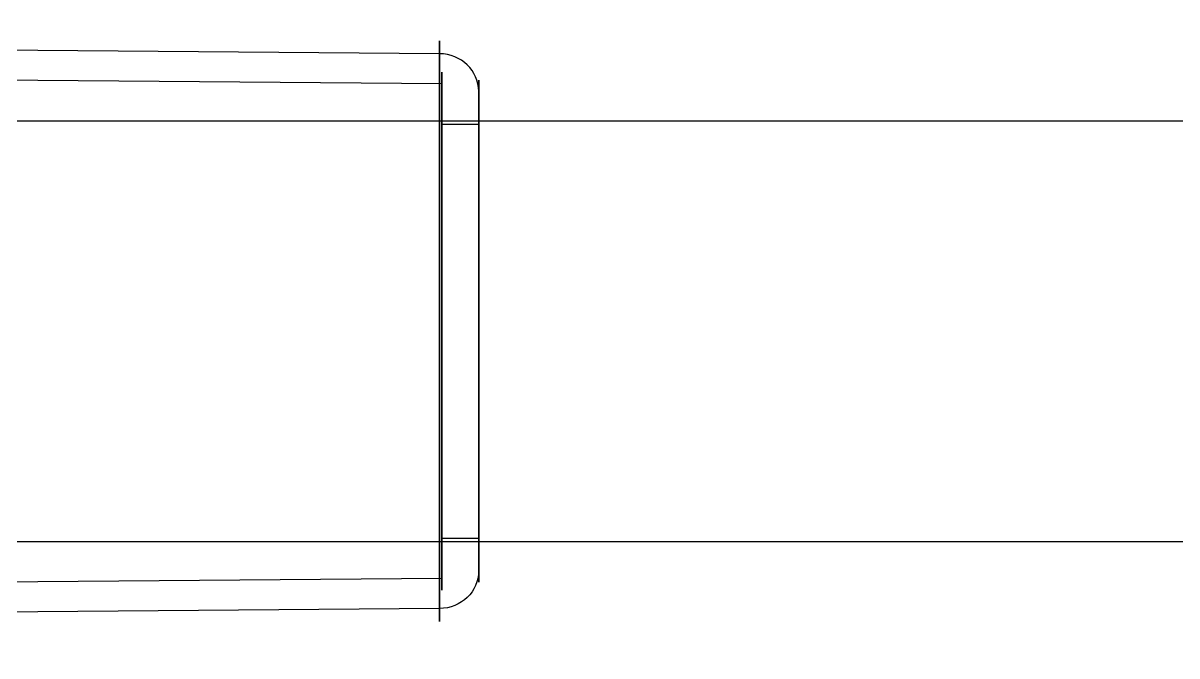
# Model space of a CAD drawing. Extents: x 0 to 702, y -13 to 12.
# Drawn here: x 43.88 to 87.75, y -13.12 to 10.96 of the extents above; entities that cross this region are included whole.
import ezdxf

# ---------------------------------------------------------------- set-up
doc = ezdxf.new("R2010")
doc.units = 0
doc.layers.get('0').update_dxf_attribs({"linetype": 'CONTINUOUS'})

# ---------------------------------------------------------------- blocks, each defined once
blk = doc.blocks.new('*U5')
for p, q in [((59.71309, 9.790029, 19.255103), (0, 10.287833, 19.409199)), ((59.71309, 9.790029, 19.255103), (0, 10.287833, 19.409199)), ((59.8, 8.644754, 18.900581), (9.519697, 9.06392, 19.030334)), ((59.8, 8.644754, 18.900581), (9.519697, 9.06392, 19.030334)), ((59.8, 7.116308, 18.427448), (61.2, 7.116308, 18.427448)), ((59.8, 7.116308, 18.427448), (61.2, 7.116308, 18.427448)), ((59.8, -8.645785, 13.548265), (61.2, -8.645785, 13.548265)), ((59.8, -8.645785, 13.548265), (61.2, -8.645785, 13.548265)), ((59.8, -10.17423, 13.075132), (9.519697, -10.593396, 12.945378)), ((59.8, -10.17423, 13.075132), (9.519697, -10.593396, 12.945378)), ((59.71309, -11.319505, 12.72061), (10.09981, -11.733111, 12.592578)), ((59.71309, -11.319505, 12.72061), (10.09981, -11.733111, 12.592578))]:
    blk.add_line(p, q)
at = {"extrusion": (-1, 0, 0)}
for centre, radius, start, end in [((0.764738, 15.987856, -59.71309), 11.048892, 162.8, 342.8), ((0.764738, 15.987856, -59.71309), 11.048892, 162.8, 342.8), ((0.764738, 15.987856, -59.71309), 11.048892, 342.8, 162.8), ((0.764738, 15.987856, -59.71309), 11.048892, 342.8, 162.8), ((0.764738, 15.987856, -59.8), 9.85, 162.8, 342.8), ((0.764738, 15.987856, -59.8), 9.85, 342.8, 162.8), ((0.764738, 15.987856, -59.8), 8.25, 162.8, 342.8), ((0.764738, 15.987856, -59.8), 8.25, 162.8, 342.8), ((0.764738, 15.987856, -59.8), 8.25, 342.8, 162.8), ((0.764738, 15.987856, -59.8), 8.25, 342.8, 162.8)]:
    blk.add_arc(centre, radius, start, end, dxfattribs=at)
at = {"extrusion": (0, -0.295708, 0.955278)}
blk.add_arc((59.7, 13.546149, 15.498992), 1.5, 0, 89.5, dxfattribs=at)
blk.add_arc((59.7, 13.546149, 15.498992), 1.5, 0, 89.5, dxfattribs=at)
at = {"extrusion": (1, 0, 0)}
for centre, radius, start, end in [((-0.764738, 15.987856, 59.8), 9.85, 197.2, 17.2), ((-0.764738, 15.987856, 61.2), 9.548949, 197.2, 17.2), ((-0.764738, 15.987856, 61.2), 9.548949, 197.2, 17.2), ((-0.764738, 15.987856, 59.8), 9.85, 17.2, 197.2), ((-0.764738, 15.987856, 61.2), 9.548949, 17.2, 197.2), ((-0.764738, 15.987856, 61.2), 9.548949, 17.2, 197.2), ((-0.764738, 15.987856, 61.2), 8.25, 197.2, 17.2), ((-0.764738, 15.987856, 61.2), 8.25, 197.2, 17.2), ((-0.764738, 15.987856, 61.2), 8.25, 17.2, 197.2), ((-0.764738, 15.987856, 61.2), 8.25, 17.2, 197.2)]:
    blk.add_arc(centre, radius, start, end, dxfattribs=at)
at = {"extrusion": (0, 0.295708, -0.955278)}
blk.add_arc((-59.7, -5.551749, -15.498992), 1.5, 180, 269.5, dxfattribs=at)
blk.add_arc((-59.7, -5.551749, -15.498992), 1.5, 180, 269.5, dxfattribs=at)
blk = doc.blocks.new('*U6')
for p, q in [((9.451, 7.235, 15.988), (650.451, 7.235, 15.988)), ((9.451, 7.235, 15.988), (650.451, 7.235, 15.988)), ((9.451, -8.765, 15.988), (650.451, -8.765, 15.988)), ((9.451, -8.765, 15.988), (650.451, -8.765, 15.988))]:
    blk.add_line(p, q)

msp = doc.modelspace()

# ---------------------------------------------------------------- block references
for name in ['*U5', '*U6']:
    msp.add_blockref(name, (0, 0))

doc.saveas('drawing.dxf')
